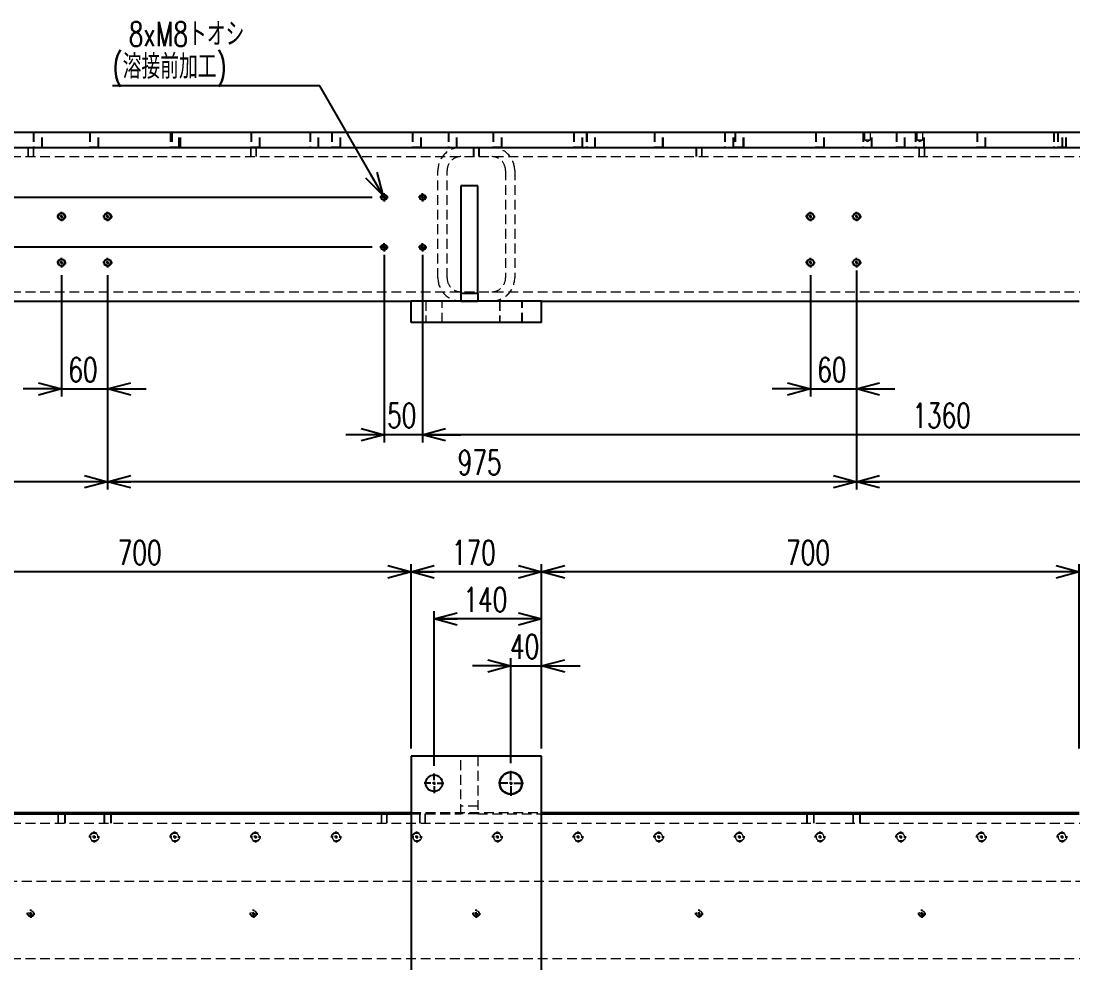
# Model space of a CAD drawing. Header units: millimetres. Extents: x 30 to 8380, y 30 to 5898.
# Drawn here: x 4166 to 5535, y 1887 to 3113 of the extents above; entities that cross this region are included whole.
import ezdxf

# ---------------------------------------------------------------- set-up
doc = ezdxf.new("R2010")
doc.units = ezdxf.units.MM
doc.header["$LTSCALE"] = 10
doc.linetypes.add('HIDDEN', pattern=[1.905, 1.27, -0.635])
doc.layers.add('FORMAT', color=7, linetype='Continuous')
doc.styles.add('SLDTEXTSTYLE0', font='TXT', dxfattribs={"width": 0.7, "bigfont": 'bigfont'})
doc.dimstyles.new('SLDDIMSTYLE0', dxfattribs={"dimtxt": 36.380208, "dimasz": 30, "dimexe": 0, "dimexo": 0.0625, "dimgap": 9.095052, "dimtad": 0, "dimtih": 1, "dimtoh": 1, "dimdec": 6, "dimrnd": 1e-09, "dimzin": 12, "dimdsep": 46, "dimtxsty": 'SLDTEXTSTYLE0', "dimblk1": 'OPEN30', "dimblk2": 'OPEN30', "dimsah": 1, "dimcen": 0, "dimadec": 0, "dimazin": 3, "dimtfac": 1, "dimtdec": 3, "dimtofl": 0, "dimtmove": 0, "dimatfit": 3, "dimldrblk": 'OPEN30', "dimfxl": 1, "dimfrac": 2, "dimtolj": 1, "dimtzin": 12, "dimarcsym": 0})
doc.dimstyles.new('SLDDIMSTYLE1', dxfattribs={"dimtxt": 36.380208, "dimasz": 30, "dimexe": 0, "dimexo": 0.0625, "dimgap": 9.095052, "dimtad": 3, "dimrnd": 1e-09, "dimzin": 12, "dimdsep": 46, "dimtxsty": 'SLDTEXTSTYLE0', "dimblk1": 'OPEN30', "dimblk2": 'OPEN30', "dimsah": 1, "dimcen": 0.09, "dimadec": 0, "dimazin": 3, "dimtfac": 1, "dimtdec": 3, "dimtofl": 0, "dimtmove": 0, "dimatfit": 3, "dimldrblk": 'OPEN30', "dimfxl": 1, "dimfrac": 2, "dimtolj": 1, "dimtzin": 12, "dimarcsym": 0})
doc.dimstyles.new('SLDDIMSTYLE2', dxfattribs={"dimtxt": 36.380208, "dimasz": 30, "dimexe": 0, "dimexo": 0.0625, "dimgap": 9.095052, "dimtad": 3, "dimrnd": 1e-09, "dimzin": 12, "dimdsep": 46, "dimtxsty": 'SLDTEXTSTYLE0', "dimblk1": 'OPEN30', "dimblk2": 'OPEN30', "dimsah": 1, "dimcen": 0.09, "dimadec": 0, "dimazin": 3, "dimtfac": 1, "dimtdec": 3, "dimtmove": 0, "dimatfit": 0, "dimldrblk": 'OPEN30', "dimfxl": 1, "dimfrac": 2, "dimtolj": 1, "dimtzin": 12, "dimarcsym": 0})

# ---------------------------------------------------------------- blocks, each defined once
blk = doc.blocks.new('_Open30')
at = {"color": 0, "linetype": 'ByBlock', "lineweight": -2}
for p, q in [((-1, 0.267949), (0, 0)), ((0, 0), (-1, -0.267949)), ((0, 0), (-1, 0))]:
    blk.add_line(p, q, dxfattribs=at)
blk = doc.blocks.new('_D_3')
at = {"layer": 'FORMAT', "transparency": 16777216}
for p, q in [((5253.6, 2782.2), (5253.6, 2503.2)), ((6228.6, 2788.4), (6228.6, 2503.2)), ((6228.6, 2513.2), (5253.6, 2513.2))]:
    blk.add_line(p, q, dxfattribs=at)
at = {"layer": 'FORMAT', "transparency": 16777216, "xscale": 30, "yscale": 30, "rotation": 180}
blk.add_blockref('_Open30', (5253.6, 2513.2, -530), dxfattribs=at)
at = {"layer": 'FORMAT', "transparency": 16777216, "xscale": 30, "yscale": 30}
blk.add_blockref('_Open30', (6228.6, 2513.2, -530), dxfattribs=at)
at = {"layer": 'FORMAT', "transparency": 16777216, "insert": (5709.3, 2554.1), "char_height": 31.75, "attachment_point": 1, "style": 'SLDTEXTSTYLE0'}
blk.add_mtext('975', dxfattribs=at)
blk = doc.blocks.new('_D_4')
at = {"layer": 'FORMAT', "transparency": 16777216}
for p, q in [((4278.6, 2782.2), (4278.6, 2503.2)), ((5253.6, 2788.4), (5253.6, 2503.2)), ((5253.6, 2513.2), (4278.6, 2513.2))]:
    blk.add_line(p, q, dxfattribs=at)
at = {"layer": 'FORMAT', "transparency": 16777216, "xscale": 30, "yscale": 30, "rotation": 180}
blk.add_blockref('_Open30', (4278.6, 2513.2, -530), dxfattribs=at)
at = {"layer": 'FORMAT', "transparency": 16777216, "xscale": 30, "yscale": 30}
blk.add_blockref('_Open30', (5253.6, 2513.2, -530), dxfattribs=at)
at = {"layer": 'FORMAT', "transparency": 16777216, "insert": (4734.3, 2554.1), "char_height": 31.75, "attachment_point": 1, "style": 'SLDTEXTSTYLE0'}
blk.add_mtext('975', dxfattribs=at)
blk = doc.blocks.new('_D_5')
at = {"layer": 'FORMAT', "transparency": 16777216}
for p, q in [((3303.6, 2782.2), (3303.6, 2503.2)), ((4278.6, 2782.2), (4278.6, 2503.2)), ((4278.6, 2513.2), (3303.6, 2513.2))]:
    blk.add_line(p, q, dxfattribs=at)
at = {"layer": 'FORMAT', "transparency": 16777216, "xscale": 30, "yscale": 30, "rotation": 180}
blk.add_blockref('_Open30', (3303.6, 2513.2, -530), dxfattribs=at)
at = {"layer": 'FORMAT', "transparency": 16777216, "xscale": 30, "yscale": 30}
blk.add_blockref('_Open30', (4278.6, 2513.2, -530), dxfattribs=at)
at = {"layer": 'FORMAT', "transparency": 16777216, "insert": (3759.3, 2554.1), "char_height": 31.75, "attachment_point": 1, "style": 'SLDTEXTSTYLE0'}
blk.add_mtext('975', dxfattribs=at)
blk = doc.blocks.new('_D_8')
at = {"layer": 'FORMAT', "transparency": 16777216}
for p, q in [((4688.6, 2808.4), (4688.6, 2564.4)), ((6048.6, 2803), (6048.6, 2564.4)), ((6048.6, 2574.4), (4688.6, 2574.4))]:
    blk.add_line(p, q, dxfattribs=at)
at = {"layer": 'FORMAT', "transparency": 16777216, "xscale": 30, "yscale": 30, "rotation": 180}
blk.add_blockref('_Open30', (4688.6, 2574.4, -530), dxfattribs=at)
at = {"layer": 'FORMAT', "transparency": 16777216, "xscale": 30, "yscale": 30}
blk.add_blockref('_Open30', (6048.6, 2574.4, -530), dxfattribs=at)
at = {"layer": 'FORMAT', "transparency": 16777216, "insert": (5326.2, 2615.3), "char_height": 31.75, "attachment_point": 1, "style": 'SLDTEXTSTYLE0'}
blk.add_mtext('1360', dxfattribs=at)
blk = doc.blocks.new('_D_9')
at = {"layer": 'FORMAT', "transparency": 16777216}
for p, q in [((4638.6, 2808.4), (4638.6, 2564.4)), ((4688.6, 2808.4), (4688.6, 2564.4)), ((4638.6, 2574.4), (4588.6, 2574.4)), ((4688.6, 2574.4), (4638.6, 2574.4)), ((4688.6, 2574.4), (4738.6, 2574.4))]:
    blk.add_line(p, q, dxfattribs=at)
at = {"layer": 'FORMAT', "transparency": 16777216, "xscale": 30, "yscale": 30}
blk.add_blockref('_Open30', (4638.6, 2574.4, -530), dxfattribs=at)
at = {"layer": 'FORMAT', "transparency": 16777216, "xscale": 30, "yscale": 30, "rotation": 180}
blk.add_blockref('_Open30', (4688.6, 2574.4, -530), dxfattribs=at)
at = {"layer": 'FORMAT', "transparency": 16777216, "insert": (4642.4, 2615.3), "char_height": 31.75, "attachment_point": 1, "style": 'SLDTEXTSTYLE0'}
blk.add_mtext('50', dxfattribs=at)
blk = doc.blocks.new('_D_10')
at = {"layer": 'FORMAT', "transparency": 16777216}
for p, q in [((4623.2, 2818.4), (2663.4, 2818.4)), ((2673.4, 2748.4), (2673.4, 2818.4)), ((2923.6, 2748.4), (2663.4, 2748.4))]:
    blk.add_line(p, q, dxfattribs=at)
at = {"layer": 'FORMAT', "transparency": 16777216, "xscale": 30, "yscale": 30}
for p, rotation in [((2673.4, 2818.4, -530), 90), ((2673.4, 2748.4, -530), 270)]:
    blk.add_blockref('_Open30', p, dxfattribs=dict(at, rotation=rotation))
at = {"layer": 'FORMAT', "transparency": 16777216, "insert": (2632.5, 2747), "char_height": 31.75, "attachment_point": 1, "rotation": 90, "style": 'SLDTEXTSTYLE0'}
blk.add_mtext('70', dxfattribs=at)
blk = doc.blocks.new('_D_11')
at = {"layer": 'FORMAT', "transparency": 16777216}
for p, q in [((2673.4, 2883.4), (2673.4, 2942.1)), ((4623.2, 2883.4), (2663.4, 2883.4)), ((2673.4, 2818.4), (2673.4, 2883.4)), ((4623.2, 2818.4), (2663.4, 2818.4))]:
    blk.add_line(p, q, dxfattribs=at)
at = {"layer": 'FORMAT', "transparency": 16777216, "xscale": 30, "yscale": 30}
for p, rotation in [((2673.4, 2883.4, -530), 90), ((2673.4, 2818.4, -530), 270)]:
    blk.add_blockref('_Open30', p, dxfattribs=dict(at, rotation=rotation))
at = {"layer": 'FORMAT', "transparency": 16777216, "insert": (2632.5, 2899.7), "char_height": 31.75, "attachment_point": 1, "rotation": 90, "style": 'SLDTEXTSTYLE0'}
blk.add_mtext('65', dxfattribs=at)
blk = doc.blocks.new('_D_12')
at = {"layer": 'FORMAT', "transparency": 16777216}
for p, q in [((4554.8, 3028.6), (4284.9, 3028.6)), ((4636.9, 2886.4), (4554.8, 3028.6))]:
    blk.add_line(p, q, dxfattribs=at)
at = {"layer": 'FORMAT', "transparency": 16777216, "xscale": 30, "yscale": 30, "rotation": 300}
blk.add_blockref('_Open30', (4636.9, 2886.4, -530), dxfattribs=at)
at = {"layer": 'FORMAT', "transparency": 16777216, "char_height": 31.75, "attachment_point": 1, "style": 'SLDTEXTSTYLE0'}
for s, insert in [('8xM8トオシ', (4306.1, 3111.8)), ('(溶接前加工)', (4284.9, 3069.5))]:
    blk.add_mtext(s, dxfattribs=dict(at, insert=insert))
blk = doc.blocks.new('_D_19')
at = {"layer": 'FORMAT', "transparency": 16777216}
for p, q in [((5193.6, 2782.2), (5193.6, 2624)), ((5253.6, 2782.2), (5253.6, 2624)), ((5193.6, 2634), (5143.6, 2634)), ((5193.6, 2634), (5253.6, 2634)), ((5253.6, 2634), (5303.6, 2634))]:
    blk.add_line(p, q, dxfattribs=at)
at = {"layer": 'FORMAT', "transparency": 16777216, "xscale": 30, "yscale": 30}
blk.add_blockref('_Open30', (5193.6, 2634, -530), dxfattribs=at)
at = {"layer": 'FORMAT', "transparency": 16777216, "xscale": 30, "yscale": 30, "rotation": 180}
blk.add_blockref('_Open30', (5253.6, 2634, -530), dxfattribs=at)
at = {"layer": 'FORMAT', "transparency": 16777216, "insert": (5202.4, 2674.9), "char_height": 31.75, "attachment_point": 1, "style": 'SLDTEXTSTYLE0'}
blk.add_mtext('60', dxfattribs=at)
blk = doc.blocks.new('_D_20')
at = {"layer": 'FORMAT', "transparency": 16777216}
for p, q in [((4218.6, 2782.2), (4218.6, 2624)), ((4278.6, 2782.2), (4278.6, 2624)), ((4218.6, 2634), (4168.6, 2634)), ((4218.6, 2634), (4278.6, 2634)), ((4278.6, 2634), (4328.6, 2634))]:
    blk.add_line(p, q, dxfattribs=at)
at = {"layer": 'FORMAT', "transparency": 16777216, "xscale": 30, "yscale": 30}
blk.add_blockref('_Open30', (4218.6, 2634, -530), dxfattribs=at)
at = {"layer": 'FORMAT', "transparency": 16777216, "xscale": 30, "yscale": 30, "rotation": 180}
blk.add_blockref('_Open30', (4278.6, 2634, -530), dxfattribs=at)
at = {"layer": 'FORMAT', "transparency": 16777216, "insert": (4227.4, 2674.9), "char_height": 31.75, "attachment_point": 1, "style": 'SLDTEXTSTYLE0'}
blk.add_mtext('60', dxfattribs=at)
blk = doc.blocks.new('SW_CENTERMARKSYMBOL_0')
at = {"layer": 'FORMAT', "color": 0}
for p, q in [((-2929, 0), (-2931.25, 0)), ((-2925, 0), (-2927, 0)), ((-2925, 4), (-2925, 6.25)), ((-2925, 0), (-2925, 2)), ((-2925, 0), (-2925, -2)), ((-2925, 0), (-2923, 0)), ((-2921, 0), (-2918.75, 0)), ((-1954, 0), (-1956.25, 0)), ((-1950, 0), (-1952, 0)), ((-1950, 4), (-1950, 6.25)), ((-1950, 0), (-1950, 2)), ((-1950, 0), (-1950, -2)), ((-1950, 0), (-1948, 0)), ((-1946, 0), (-1943.75, 0)), ((-2925, -4), (-2925, -6.25)), ((-1950, -4), (-1950, -6.25)), ((-2925, -56), (-2925, -53.75)), ((-1950, -56), (-1950, -53.75)), ((-2929, -60), (-2931.25, -60)), ((-2925, -60), (-2927, -60)), ((-2925, -60), (-2925, -58)), ((-2925, -60), (-2925, -62)), ((-2925, -60), (-2923, -60)), ((-2925, -64), (-2925, -66.25)), ((-2921, -60), (-2918.75, -60)), ((-1954, -60), (-1956.25, -60)), ((-1950, -60), (-1952, -60)), ((-1950, -60), (-1950, -58)), ((-1950, -60), (-1950, -62)), ((-1950, -60), (-1948, -60)), ((-1950, -64), (-1950, -66.25)), ((-1946, -60), (-1943.75, -60))]:
    blk.add_line(p, q, dxfattribs=at)
blk = doc.blocks.new('SW_CENTERMARKSYMBOL_1')
at = {"layer": 'FORMAT', "color": 0}
for p, q in [((-4, 0), (-5.4, 0)), ((0, 0), (-2, 0)), ((0, 4), (0, 5.4)), ((0, 0), (0, 2)), ((0, 0), (0, -2)), ((0, 0), (2, 0)), ((4, 0), (5.4, 0)), ((0, -4), (0, -5.4))]:
    blk.add_line(p, q, dxfattribs=at)
blk = doc.blocks.new('SW_CENTERMARKSYMBOL_2')
at = {"layer": 'FORMAT', "color": 0}
for p, q in [((-4, 0), (-5.4, 0)), ((0, 0), (-2, 0)), ((0, 4), (0, 5.4)), ((0, 0), (0, 2)), ((0, 0), (0, -2)), ((0, 0), (2, 0)), ((4, 0), (5.4, 0)), ((0, -4), (0, -5.4))]:
    blk.add_line(p, q, dxfattribs=at)
blk = doc.blocks.new('SW_CENTERMARKSYMBOL_3')
at = {"layer": 'FORMAT', "color": 0}
for p, q in [((-4, 0), (-5.4, 0)), ((0, 0), (-2, 0)), ((0, 4), (0, 5.4)), ((0, 0), (0, 2)), ((0, 0), (0, -2)), ((0, 0), (2, 0)), ((4, 0), (5.4, 0)), ((0, -4), (0, -5.4))]:
    blk.add_line(p, q, dxfattribs=at)
blk = doc.blocks.new('SW_CENTERMARKSYMBOL_4')
at = {"layer": 'FORMAT', "color": 0}
for p, q in [((-4, 0), (-5.4, 0)), ((0, 0), (-2, 0)), ((0, 4), (0, 5.4)), ((0, 0), (0, 2)), ((0, 0), (0, -2)), ((0, 0), (2, 0)), ((4, 0), (5.4, 0)), ((0, -4), (0, -5.4))]:
    blk.add_line(p, q, dxfattribs=at)
blk = doc.blocks.new('SW_CENTERMARKSYMBOL_9')
at = {"layer": 'FORMAT', "color": 0}
for p, q in [((-2929, 0), (-2931.25, 0)), ((-2925, 0), (-2927, 0)), ((-2925, 4), (-2925, 6.25)), ((-2925, 0), (-2925, 2)), ((-2925, 0), (-2925, -2)), ((-2925, 0), (-2923, 0)), ((-2921, 0), (-2918.75, 0)), ((-1954, 0), (-1956.25, 0)), ((-1950, 0), (-1952, 0)), ((-1950, 4), (-1950, 6.25)), ((-1950, 0), (-1950, 2)), ((-1950, 0), (-1950, -2)), ((-1950, 0), (-1948, 0)), ((-1946, 0), (-1943.75, 0)), ((-2925, -4), (-2925, -6.25)), ((-1950, -4), (-1950, -6.25)), ((-2925, -56), (-2925, -53.75)), ((-1950, -56), (-1950, -53.75)), ((-2929, -60), (-2931.25, -60)), ((-2925, -60), (-2927, -60)), ((-2925, -60), (-2925, -58)), ((-2925, -60), (-2925, -62)), ((-2925, -60), (-2923, -60)), ((-2925, -64), (-2925, -66.25)), ((-2921, -60), (-2918.75, -60)), ((-1954, -60), (-1956.25, -60)), ((-1950, -60), (-1952, -60)), ((-1950, -60), (-1950, -58)), ((-1950, -60), (-1950, -62)), ((-1950, -60), (-1948, -60)), ((-1950, -64), (-1950, -66.25)), ((-1946, -60), (-1943.75, -60))]:
    blk.add_line(p, q, dxfattribs=at)
blk = doc.blocks.new('SW_CENTERMARKSYMBOL_14')
at = {"layer": 'FORMAT', "color": 0}
for p, q in [((-4, 0), (-6.25, 0)), ((0, 0), (-2, 0)), ((0, 4), (0, 6.25)), ((0, 0), (0, 2)), ((0, 0), (0, -2)), ((0, 0), (2, 0)), ((4, 0), (6.25, 0)), ((0, -4), (0, -6.25))]:
    blk.add_line(p, q, dxfattribs=at)
blk = doc.blocks.new('SW_CENTERMARKSYMBOL_15')
at = {"layer": 'FORMAT', "color": 0}
for p, q in [((-4, 0), (-6.25, 0)), ((0, 0), (-2, 0)), ((0, 4), (0, 6.25)), ((0, 0), (0, 2)), ((0, 0), (0, -2)), ((0, 0), (2, 0)), ((4, 0), (6.25, 0)), ((0, -4), (0, -6.25))]:
    blk.add_line(p, q, dxfattribs=at)
blk = doc.blocks.new('SW_CENTERMARKSYMBOL_16')
at = {"layer": 'FORMAT', "color": 0}
for p, q in [((-4, 0), (-6.25, 0)), ((0, 0), (-2, 0)), ((0, 4), (0, 6.25)), ((0, 0), (0, 2)), ((0, 0), (0, -2)), ((0, 0), (2, 0)), ((4, 0), (6.25, 0)), ((0, -4), (0, -6.25))]:
    blk.add_line(p, q, dxfattribs=at)
blk = doc.blocks.new('SW_CENTERMARKSYMBOL_17')
at = {"layer": 'FORMAT', "color": 0}
for p, q in [((-4, 0), (-6.25, 0)), ((0, 0), (-2, 0)), ((0, 4), (0, 6.25)), ((0, 0), (0, 2)), ((0, 0), (0, -2)), ((0, 0), (2, 0)), ((4, 0), (6.25, 0)), ((0, -4), (0, -6.25))]:
    blk.add_line(p, q, dxfattribs=at)
blk = doc.blocks.new('_D_84')
at = {"layer": 'FORMAT', "transparency": 16777216}
for p, q in [((4803.6, 2273.4), (4753.6, 2273.4)), ((4803.6, 2147), (4803.6, 2283.4)), ((4803.6, 2273.4), (4843.6, 2273.4)), ((4843.6, 2165.7), (4843.6, 2283.4)), ((4843.6, 2273.4), (4893.6, 2273.4))]:
    blk.add_line(p, q, dxfattribs=at)
at = {"layer": 'FORMAT', "transparency": 16777216, "xscale": 30, "yscale": 30}
blk.add_blockref('_Open30', (4803.6, 2273.4, -104), dxfattribs=at)
at = {"layer": 'FORMAT', "transparency": 16777216, "xscale": 30, "yscale": 30, "rotation": 180}
blk.add_blockref('_Open30', (4843.6, 2273.4, -104), dxfattribs=at)
at = {"layer": 'FORMAT', "transparency": 16777216, "insert": (4802.4, 2314.4), "char_height": 31.75, "attachment_point": 1, "style": 'SLDTEXTSTYLE0'}
blk.add_mtext('40', dxfattribs=at)
blk = doc.blocks.new('_D_94')
at = {"layer": 'FORMAT', "transparency": 16777216}
for p, q in [((4843.6, 2165.7), (4843.6, 2405.9)), ((5543.6, 2165.7), (5543.6, 2405.9)), ((5543.6, 2395.9), (4843.6, 2395.9))]:
    blk.add_line(p, q, dxfattribs=at)
at = {"layer": 'FORMAT', "transparency": 16777216, "xscale": 30, "yscale": 30, "rotation": 180}
blk.add_blockref('_Open30', (4843.6, 2395.9, -104), dxfattribs=at)
at = {"layer": 'FORMAT', "transparency": 16777216, "xscale": 30, "yscale": 30}
blk.add_blockref('_Open30', (5543.6, 2395.9, -104), dxfattribs=at)
at = {"layer": 'FORMAT', "transparency": 16777216, "insert": (5161.8, 2436.8), "char_height": 31.75, "attachment_point": 1, "style": 'SLDTEXTSTYLE0'}
blk.add_mtext('700', dxfattribs=at)
blk = doc.blocks.new('_D_95')
at = {"layer": 'FORMAT', "transparency": 16777216}
for p, q in [((4673.6, 2165.7), (4673.6, 2405.9)), ((4843.6, 2165.7), (4843.6, 2405.9)), ((4843.6, 2395.9), (4673.6, 2395.9))]:
    blk.add_line(p, q, dxfattribs=at)
at = {"layer": 'FORMAT', "transparency": 16777216, "xscale": 30, "yscale": 30, "rotation": 180}
blk.add_blockref('_Open30', (4673.6, 2395.9, -104), dxfattribs=at)
at = {"layer": 'FORMAT', "transparency": 16777216, "xscale": 30, "yscale": 30}
blk.add_blockref('_Open30', (4843.6, 2395.9, -104), dxfattribs=at)
at = {"layer": 'FORMAT', "transparency": 16777216, "insert": (4726.8, 2436.8), "char_height": 31.75, "attachment_point": 1, "style": 'SLDTEXTSTYLE0'}
blk.add_mtext('170', dxfattribs=at)
blk = doc.blocks.new('_D_96')
at = {"layer": 'FORMAT', "transparency": 16777216}
for p, q in [((3973.6, 2165.7), (3973.6, 2405.9)), ((4673.6, 2165.7), (4673.6, 2405.9)), ((4673.6, 2395.9), (3973.6, 2395.9))]:
    blk.add_line(p, q, dxfattribs=at)
at = {"layer": 'FORMAT', "transparency": 16777216, "xscale": 30, "yscale": 30, "rotation": 180}
blk.add_blockref('_Open30', (3973.6, 2395.9, -104), dxfattribs=at)
at = {"layer": 'FORMAT', "transparency": 16777216, "xscale": 30, "yscale": 30}
blk.add_blockref('_Open30', (4673.6, 2395.9, -104), dxfattribs=at)
at = {"layer": 'FORMAT', "transparency": 16777216, "insert": (4291.8, 2436.8), "char_height": 31.75, "attachment_point": 1, "style": 'SLDTEXTSTYLE0'}
blk.add_mtext('700', dxfattribs=at)
blk = doc.blocks.new('_D_108')
at = {"layer": 'FORMAT', "transparency": 16777216}
for p, q in [((4703.6, 2143.5), (4703.6, 2344.6)), ((4843.6, 2165.7), (4843.6, 2344.6)), ((4843.6, 2334.6), (4703.6, 2334.6))]:
    blk.add_line(p, q, dxfattribs=at)
at = {"layer": 'FORMAT', "transparency": 16777216, "xscale": 30, "yscale": 30, "rotation": 180}
blk.add_blockref('_Open30', (4703.6, 2334.6, -104), dxfattribs=at)
at = {"layer": 'FORMAT', "transparency": 16777216, "xscale": 30, "yscale": 30}
blk.add_blockref('_Open30', (4843.6, 2334.6, -104), dxfattribs=at)
at = {"layer": 'FORMAT', "transparency": 16777216, "insert": (4741.8, 2375.6), "char_height": 31.75, "attachment_point": 1, "style": 'SLDTEXTSTYLE0'}
blk.add_mtext('140', dxfattribs=at)
blk = doc.blocks.new('SW_CENTERMARKSYMBOL_47')
at = {"layer": 'FORMAT', "color": 0}
for p, q in [((1256, 0), (1252.9, 0)), ((1260, 0), (1258, 0)), ((1260, 4), (1260, 7.1)), ((1260, 0), (1260, 2)), ((1260, 0), (1260, -2)), ((1260, 0), (1262, 0)), ((1264, 0), (1267.1, 0)), ((1361, 0), (1357.9, 0)), ((1365, 0), (1363, 0)), ((1365, 4), (1365, 7.1)), ((1365, 0), (1365, 2)), ((1365, 0), (1365, -2)), ((1365, 0), (1367, 0)), ((1369, 0), (1372.1, 0)), ((1466, 0), (1462.9, 0)), ((1470, 0), (1468, 0)), ((1470, 4), (1470, 7.1)), ((1470, 0), (1470, 2)), ((1470, 0), (1470, -2)), ((1470, 0), (1472, 0)), ((1474, 0), (1477.1, 0)), ((1571, 0), (1567.9, 0)), ((1575, 0), (1573, 0)), ((1575, 4), (1575, 7.1)), ((1575, 0), (1575, 2)), ((1575, 0), (1575, -2)), ((1575, 0), (1577, 0)), ((1579, 0), (1582.1, 0)), ((1676, 0), (1672.9, 0)), ((1680, 0), (1678, 0)), ((1680, 4), (1680, 7.1)), ((1680, 0), (1680, 2)), ((1680, 0), (1680, -2)), ((1680, 0), (1682, 0)), ((1684, 0), (1687.1, 0)), ((1781, 0), (1777.9, 0)), ((1785, 0), (1783, 0)), ((1785, 4), (1785, 7.1)), ((1785, 0), (1785, 2)), ((1785, 0), (1785, -2)), ((1785, 0), (1787, 0)), ((1789, 0), (1792.1, 0)), ((1886, 0), (1882.9, 0)), ((1890, 0), (1888, 0)), ((1890, 4), (1890, 7.1)), ((1890, 0), (1890, 2)), ((1890, 0), (1890, -2)), ((1890, 0), (1892, 0)), ((1894, 0), (1897.1, 0)), ((1991, 0), (1987.9, 0)), ((1995, 0), (1993, 0)), ((1995, 4), (1995, 7.1)), ((1995, 0), (1995, 2)), ((1995, 0), (1995, -2)), ((1995, 0), (1997, 0)), ((1999, 0), (2002.1, 0)), ((2096, 0), (2092.9, 0)), ((2100, 0), (2098, 0)), ((2100, 4), (2100, 7.1)), ((2100, 0), (2100, 2)), ((2100, 0), (2100, -2)), ((2100, 0), (2102, 0)), ((2104, 0), (2107.1, 0)), ((2201, 0), (2197.9, 0)), ((2205, 0), (2203, 0)), ((2205, 4), (2205, 7.1)), ((2205, 0), (2205, 2)), ((2205, 0), (2205, -2)), ((2205, 0), (2207, 0)), ((2209, 0), (2212.1, 0)), ((2306, 0), (2302.9, 0)), ((2310, 0), (2308, 0)), ((2310, 4), (2310, 7.1)), ((2310, 0), (2310, 2)), ((2310, 0), (2310, -2)), ((2310, 0), (2312, 0)), ((2314, 0), (2317.1, 0)), ((2411, 0), (2407.9, 0)), ((2415, 0), (2413, 0)), ((2415, 4), (2415, 7.1)), ((2415, 0), (2415, 2)), ((2415, 0), (2415, -2)), ((2415, 0), (2417, 0)), ((2419, 0), (2422.1, 0)), ((2516, 0), (2512.9, 0)), ((2520, 0), (2518, 0)), ((2520, 4), (2520, 7.1)), ((2520, 0), (2520, 2)), ((2520, 0), (2520, -2)), ((2520, 0), (2522, 0)), ((2524, 0), (2527.1, 0)), ((1260, -4), (1260, -7.1)), ((1365, -4), (1365, -7.1)), ((1470, -4), (1470, -7.1)), ((1575, -4), (1575, -7.1)), ((1680, -4), (1680, -7.1)), ((1785, -4), (1785, -7.1)), ((1890, -4), (1890, -7.1)), ((1995, -4), (1995, -7.1)), ((2100, -4), (2100, -7.1)), ((2205, -4), (2205, -7.1)), ((2310, -4), (2310, -7.1)), ((2415, -4), (2415, -7.1)), ((2520, -4), (2520, -7.1))]:
    blk.add_line(p, q, dxfattribs=at)
blk = doc.blocks.new('SW_CENTERMARKSYMBOL_48')
at = {"layer": 'FORMAT', "color": 0}
for p, q in [((-3194, 715), (-3195.4, 715)), ((-3190, 715), (-3192, 715)), ((-3190, 719), (-3190, 720.4)), ((-3190, 715), (-3190, 717)), ((-3190, 715), (-3190, 713)), ((-3190, 715), (-3188, 715)), ((-3186, 715), (-3184.6, 715)), ((-2904, 715), (-2905.4, 715)), ((-2900, 715), (-2902, 715)), ((-2900, 719), (-2900, 720.4)), ((-2900, 715), (-2900, 717)), ((-2900, 715), (-2900, 713)), ((-2900, 715), (-2898, 715)), ((-2896, 715), (-2894.6, 715)), ((-2614, 715), (-2615.4, 715)), ((-2610, 715), (-2612, 715)), ((-2610, 719), (-2610, 720.4)), ((-2610, 715), (-2610, 717)), ((-2610, 715), (-2610, 713)), ((-2610, 715), (-2608, 715)), ((-2606, 715), (-2604.6, 715)), ((-2324, 715), (-2325.4, 715)), ((-2320, 715), (-2322, 715)), ((-2320, 719), (-2320, 720.4)), ((-2320, 715), (-2320, 717)), ((-2320, 715), (-2320, 713)), ((-2320, 715), (-2318, 715)), ((-2316, 715), (-2314.6, 715)), ((-2034, 715), (-2035.4, 715)), ((-2030, 715), (-2032, 715)), ((-2030, 719), (-2030, 720.4)), ((-2030, 715), (-2030, 717)), ((-2030, 715), (-2030, 713)), ((-2030, 715), (-2028, 715)), ((-2026, 715), (-2024.6, 715)), ((-3190, 711), (-3190, 709.6)), ((-2900, 711), (-2900, 709.6)), ((-2610, 711), (-2610, 709.6)), ((-2320, 711), (-2320, 709.6)), ((-2030, 711), (-2030, 709.6))]:
    blk.add_line(p, q, dxfattribs=at)
blk = doc.blocks.new('SW_CENTERMARKSYMBOL_78')
at = {"layer": 'FORMAT', "color": 0}
for p, q in [((0, 4), (0, 16.25)), ((-4, 0), (-16.25, 0)), ((0, 0), (-2, 0)), ((0, 0), (0, 2)), ((0, 0), (0, -2)), ((0, 0), (2, 0)), ((4, 0), (16.25, 0)), ((0, -4), (0, -16.25))]:
    blk.add_line(p, q, dxfattribs=at)
blk = doc.blocks.new('SW_CENTERMARKSYMBOL_79')
at = {"layer": 'FORMAT', "color": 0}
for p, q in [((-4, 0), (-12.75, 0)), ((0, 0), (-2, 0)), ((0, 4), (0, 12.75)), ((0, 0), (0, 2)), ((0, 0), (0, -2)), ((0, 0), (2, 0)), ((4, 0), (12.75, 0)), ((0, -4), (0, -12.75))]:
    blk.add_line(p, q, dxfattribs=at)

msp = doc.modelspace()

# ---------------------------------------------------------------- linework, layer by layer
at = {"color": 7, "linetype": 'Continuous', "lineweight": 25}
for p, q in [((2953.5727932, 2968.4458742), (7513.5727932, 2968.4458742)), ((2953.5727932, 2948.4458742), (7513.5727932, 2948.4458742)), ((4266.1669075, 2948.4448742), (4255.9786788, 2948.4448742)), ((4371.1669075, 2948.4448742), (4360.9786788, 2948.4448742)), ((4476.1669075, 2948.4448742), (4465.9786788, 2948.4448742)), ((4581.1669075, 2948.4448742), (4570.9786788, 2948.4448742)), ((4686.1669075, 2948.4448742), (4675.9786788, 2948.4448742)), ((4791.1669075, 2948.4448742), (4780.9786788, 2948.4448742)), ((4896.1669075, 2948.4448742), (4885.9786788, 2948.4448742)), ((5001.1669075, 2948.4448742), (4990.9786788, 2948.4448742)), ((5106.1669075, 2948.4448742), (5095.9786788, 2948.4448742)), ((5211.1669075, 2948.4448742), (5200.9786788, 2948.4448742)), ((5316.1669075, 2948.4448742), (5305.9786788, 2948.4448742)), ((5421.1669075, 2948.4448742), (5410.9786788, 2948.4448742)), ((5526.1669075, 2948.4448742), (5515.9786788, 2948.4448742)), ((4738.5727932, 2898.4458742), (4738.5727932, 2758.4458742)), ((4760.5727932, 2898.4458742), (4738.5727932, 2898.4458742)), ((4760.5727932, 2758.4458742), (4760.5727932, 2898.4458742)), ((4760.5727932, 2758.4458742), (4738.5727932, 2758.4458742)), ((4738.5727932, 2758.4458742), (4738.5727932, 2748.4458742)), ((4760.5727932, 2758.4458742), (4760.5727932, 2748.4458742)), ((3973.5727932, 2748.4458742), (4673.5727932, 2748.4458742)), ((4673.5727932, 2720.4458742), (4673.5727932, 2748.4458742)), ((4843.5727932, 2748.4458742), (4673.5727932, 2748.4458742)), ((4738.5727932, 2748.4458742), (4760.5727932, 2748.4458742)), ((4843.5727932, 2748.4458742), (5543.5727932, 2748.4458742)), ((4843.5727932, 2720.4458742), (4843.5727932, 2748.4458742)), ((4843.5727932, 2720.4458742), (4673.5727932, 2720.4458742)), ((4843.5727932, 2155.7070857), (4673.5727932, 2155.7070857)), ((4673.5727932, 2155.7070857), (4673.5727932, 945.7070857)), ((4843.5727932, 945.7070857), (4843.5727932, 2155.7070857)), ((3973.5727932, 2082.7070857), (4673.5727932, 2082.7070857)), ((4843.5727932, 2082.7070857), (5543.5727932, 2082.7070857)), ((3973.5727932, 2080.7070857), (4673.5727932, 2080.7070857)), ((4843.5727932, 2080.7070857), (5543.5727932, 2080.7070857))]:
    msp.add_line(p, q, dxfattribs=at)
at = {"color": 7, "linetype": 'HIDDEN', "lineweight": 18}
for p, q in [((4181.7727932, 2968.4458742), (4181.7727932, 2948.4458742)), ((4182.6727932, 2968.4458742), (4182.6727932, 2948.4458742)), ((4192.8727932, 2948.4458742), (4192.8727932, 2968.4458742)), ((4193.7727932, 2948.4458742), (4193.7727932, 2968.4458742)), ((4255.0727932, 2968.4458742), (4255.0727932, 2948.4458742)), ((4255.9727932, 2968.4458742), (4255.9727932, 2948.4458742)), ((4266.1727932, 2948.4458742), (4266.1727932, 2968.4458742)), ((4267.0727932, 2948.4458742), (4267.0727932, 2968.4458742)), ((4360.0727932, 2968.4458742), (4360.0727932, 2948.4458742)), ((4360.9727932, 2968.4458742), (4360.9727932, 2948.4458742)), ((4361.7727932, 2968.4458742), (4361.7727932, 2948.4458742)), ((4362.6727932, 2968.4458742), (4362.6727932, 2948.4458742)), ((4371.1727932, 2948.4458742), (4371.1727932, 2968.4458742)), ((4372.0727932, 2948.4458742), (4372.0727932, 2968.4458742)), ((4372.8727932, 2948.4458742), (4372.8727932, 2968.4458742)), ((4373.7727932, 2948.4458742), (4373.7727932, 2968.4458742)), ((4465.0727932, 2968.4458742), (4465.0727932, 2948.4458742)), ((4465.9727932, 2968.4458742), (4465.9727932, 2948.4458742)), ((4476.1727932, 2948.4458742), (4476.1727932, 2968.4458742)), ((4477.0727932, 2948.4458742), (4477.0727932, 2968.4458742)), ((4541.7727932, 2968.4458742), (4541.7727932, 2948.4458742)), ((4542.6727932, 2968.4458742), (4542.6727932, 2948.4458742)), ((4552.8727932, 2948.4458742), (4552.8727932, 2968.4458742)), ((4553.7727932, 2948.4458742), (4553.7727932, 2968.4458742)), ((4570.0727932, 2968.4458742), (4570.0727932, 2948.4458742)), ((4570.9727932, 2968.4458742), (4570.9727932, 2948.4458742)), ((4581.1727932, 2948.4458742), (4581.1727932, 2968.4458742)), ((4582.0727932, 2948.4458742), (4582.0727932, 2968.4458742)), ((4675.0727932, 2968.4458742), (4675.0727932, 2948.4458742)), ((4675.9727932, 2968.4458742), (4675.9727932, 2948.4458742)), ((4686.1727932, 2948.4458742), (4686.1727932, 2968.4458742)), ((4687.0727932, 2948.4458742), (4687.0727932, 2968.4458742)), ((4721.7727932, 2968.4458742), (4721.7727932, 2948.4458742)), ((4722.6727932, 2968.4458742), (4722.6727932, 2948.4458742)), ((4732.8727932, 2948.4458742), (4732.8727932, 2968.4458742)), ((4733.7727932, 2948.4458742), (4733.7727932, 2968.4458742)), ((4780.0727932, 2968.4458742), (4780.0727932, 2948.4458742)), ((4780.9727932, 2968.4458742), (4780.9727932, 2948.4458742)), ((4791.1727932, 2948.4458742), (4791.1727932, 2968.4458742)), ((4792.0727932, 2948.4458742), (4792.0727932, 2968.4458742)), ((4885.0727932, 2968.4458742), (4885.0727932, 2948.4458742)), ((4885.9727932, 2968.4458742), (4885.9727932, 2948.4458742)), ((4896.1727932, 2948.4458742), (4896.1727932, 2968.4458742)), ((4897.0727932, 2948.4458742), (4897.0727932, 2968.4458742)), ((4901.7727932, 2968.4458742), (4901.7727932, 2948.4458742)), ((4902.6727932, 2968.4458742), (4902.6727932, 2948.4458742)), ((4912.8727932, 2948.4458742), (4912.8727932, 2968.4458742)), ((4913.7727932, 2948.4458742), (4913.7727932, 2968.4458742)), ((4990.0727932, 2968.4458742), (4990.0727932, 2948.4458742)), ((4990.9727932, 2968.4458742), (4990.9727932, 2948.4458742)), ((5001.1727932, 2948.4458742), (5001.1727932, 2968.4458742)), ((5002.0727932, 2948.4458742), (5002.0727932, 2968.4458742)), ((5081.7727932, 2968.4458742), (5081.7727932, 2948.4458742)), ((5082.6727932, 2968.4458742), (5082.6727932, 2948.4458742)), ((5092.8727932, 2948.4458742), (5092.8727932, 2968.4458742)), ((5093.7727932, 2948.4458742), (5093.7727932, 2968.4458742)), ((5095.0727932, 2968.4458742), (5095.0727932, 2948.4458742)), ((5095.9727932, 2968.4458742), (5095.9727932, 2948.4458742)), ((5106.1727932, 2948.4458742), (5106.1727932, 2968.4458742)), ((5107.0727932, 2948.4458742), (5107.0727932, 2968.4458742)), ((5200.0727932, 2968.4458742), (5200.0727932, 2948.4458742)), ((5200.9727932, 2968.4458742), (5200.9727932, 2948.4458742)), ((5211.1727932, 2948.4458742), (5211.1727932, 2968.4458742)), ((5212.0727932, 2948.4458742), (5212.0727932, 2968.4458742)), ((5261.7727932, 2968.4458742), (5261.7727932, 2948.4458742)), ((5262.6727932, 2968.4458742), (5262.6727932, 2948.4458742)), ((5263.7727932, 2968.4458742), (5263.7727932, 2958.4458742)), ((5263.7727932, 2958.4458742), (5267.7727932, 2958.4458742)), ((5263.7727932, 2958.4458742), (5267.7727932, 2956.0424317)), ((5267.7727932, 2958.4458742), (5271.7727932, 2958.4458742)), ((5267.7727932, 2956.0424317), (5271.7727932, 2958.4458742)), ((5271.7727932, 2958.4458742), (5271.7727932, 2968.4458742)), ((5272.8727932, 2948.4458742), (5272.8727932, 2968.4458742)), ((5273.7727932, 2948.4458742), (5273.7727932, 2968.4458742)), ((5305.0727932, 2968.4458742), (5305.0727932, 2948.4458742)), ((5305.9727932, 2968.4458742), (5305.9727932, 2948.4458742)), ((5316.1727932, 2948.4458742), (5316.1727932, 2968.4458742)), ((5317.0727932, 2948.4458742), (5317.0727932, 2968.4458742)), ((5330.0727932, 2968.4458742), (5330.0727932, 2948.4458742)), ((5330.9727932, 2968.4458742), (5330.9727932, 2948.4458742)), ((5332.0727932, 2968.4458742), (5332.0727932, 2958.4458742)), ((5332.0727932, 2958.4458742), (5336.0727932, 2958.4458742)), ((5332.0727932, 2958.4458742), (5336.0727932, 2956.0424317)), ((5336.0727932, 2958.4458742), (5340.0727932, 2958.4458742)), ((5336.0727932, 2956.0424317), (5340.0727932, 2958.4458742)), ((5340.0727932, 2958.4458742), (5340.0727932, 2968.4458742)), ((5341.1727932, 2948.4458742), (5341.1727932, 2968.4458742)), ((5342.0727932, 2948.4458742), (5342.0727932, 2968.4458742)), ((5410.0727932, 2968.4458742), (5410.0727932, 2948.4458742)), ((5410.9727932, 2968.4458742), (5410.9727932, 2948.4458742)), ((5421.1727932, 2948.4458742), (5421.1727932, 2968.4458742)), ((5422.0727932, 2948.4458742), (5422.0727932, 2968.4458742)), ((5510.0727932, 2968.4458742), (5510.0727932, 2948.4458742)), ((5510.9727932, 2968.4458742), (5510.9727932, 2948.4458742)), ((5515.0727932, 2968.4458742), (5515.0727932, 2948.4458742)), ((5515.9727932, 2968.4458742), (5515.9727932, 2948.4458742)), ((5521.1727932, 2948.4458742), (5521.1727932, 2968.4458742)), ((5522.0727932, 2948.4458742), (5522.0727932, 2968.4458742)), ((5526.1727932, 2948.4458742), (5526.1727932, 2968.4458742)), ((5527.0727932, 2948.4458742), (5527.0727932, 2968.4458742)), ((4174.5727932, 2948.4458742), (4174.5727932, 2936.4458742)), ((4175.1727932, 2948.4458742), (4175.1727932, 2936.4458742)), ((4181.9727932, 2936.4458742), (4181.9727932, 2948.4458742)), ((4182.5727932, 2936.4458742), (4182.5727932, 2948.4458742)), ((4255.9727932, 2948.4458742), (4255.9727932, 2948.4448742)), ((4255.9727932, 2948.4448742), (4255.9786788, 2948.4448742)), ((4266.1669075, 2948.4448742), (4266.1727932, 2948.4448742)), ((4266.1727932, 2948.4448742), (4266.1727932, 2948.4458742)), ((4360.9727932, 2948.4458742), (4360.9727932, 2948.4448742)), ((4360.9727932, 2948.4448742), (4360.9786788, 2948.4448742)), ((4371.1669075, 2948.4448742), (4371.1727932, 2948.4448742)), ((4371.1727932, 2948.4448742), (4371.1727932, 2948.4458742)), ((4464.5727932, 2948.4458742), (4464.5727932, 2936.4458742)), ((4465.1727932, 2948.4458742), (4465.1727932, 2936.4458742)), ((4465.9727932, 2948.4458742), (4465.9727932, 2948.4448742)), ((4465.9727932, 2948.4448742), (4465.9786788, 2948.4448742)), ((4471.9727932, 2936.4458742), (4471.9727932, 2948.4458742)), ((4472.5727932, 2936.4458742), (4472.5727932, 2948.4458742)), ((4476.1669075, 2948.4448742), (4476.1727932, 2948.4448742)), ((4476.1727932, 2948.4448742), (4476.1727932, 2948.4458742)), ((4570.9727932, 2948.4458742), (4570.9727932, 2948.4448742)), ((4570.9727932, 2948.4448742), (4570.9786788, 2948.4448742)), ((4581.1669075, 2948.4448742), (4581.1727932, 2948.4448742)), ((4581.1727932, 2948.4448742), (4581.1727932, 2948.4458742)), ((4675.9727932, 2948.4458742), (4675.9727932, 2948.4448742)), ((4675.9727932, 2948.4448742), (4675.9786788, 2948.4448742)), ((4686.1669075, 2948.4448742), (4686.1727932, 2948.4448742)), ((4686.1727932, 2948.4448742), (4686.1727932, 2948.4458742)), ((4754.5727932, 2948.4458742), (4754.5727932, 2936.4458742)), ((4755.1727932, 2948.4458742), (4755.1727932, 2936.4458742)), ((4761.9727932, 2936.4458742), (4761.9727932, 2948.4458742)), ((4762.5727932, 2936.4458742), (4762.5727932, 2948.4458742)), ((4780.9727932, 2948.4458742), (4780.9727932, 2948.4448742)), ((4780.9727932, 2948.4448742), (4780.9786788, 2948.4448742)), ((4791.1669075, 2948.4448742), (4791.1727932, 2948.4448742)), ((4791.1727932, 2948.4448742), (4791.1727932, 2948.4458742)), ((4885.9727932, 2948.4458742), (4885.9727932, 2948.4448742)), ((4885.9727932, 2948.4448742), (4885.9786788, 2948.4448742)), ((4896.1669075, 2948.4448742), (4896.1727932, 2948.4448742)), ((4896.1727932, 2948.4448742), (4896.1727932, 2948.4458742)), ((4990.9727932, 2948.4458742), (4990.9727932, 2948.4448742)), ((4990.9727932, 2948.4448742), (4990.9786788, 2948.4448742)), ((5001.1669075, 2948.4448742), (5001.1727932, 2948.4448742)), ((5001.1727932, 2948.4448742), (5001.1727932, 2948.4458742)), ((5044.5727932, 2948.4458742), (5044.5727932, 2936.4458742)), ((5045.1727932, 2948.4458742), (5045.1727932, 2936.4458742)), ((5051.9727932, 2936.4458742), (5051.9727932, 2948.4458742)), ((5052.5727932, 2936.4458742), (5052.5727932, 2948.4458742)), ((5095.9727932, 2948.4458742), (5095.9727932, 2948.4448742)), ((5095.9727932, 2948.4448742), (5095.9786788, 2948.4448742)), ((5106.1669075, 2948.4448742), (5106.1727932, 2948.4448742)), ((5106.1727932, 2948.4448742), (5106.1727932, 2948.4458742)), ((5200.9727932, 2948.4458742), (5200.9727932, 2948.4448742)), ((5200.9727932, 2948.4448742), (5200.9786788, 2948.4448742)), ((5211.1669075, 2948.4448742), (5211.1727932, 2948.4448742)), ((5211.1727932, 2948.4448742), (5211.1727932, 2948.4458742)), ((5305.9727932, 2948.4458742), (5305.9727932, 2948.4448742)), ((5305.9727932, 2948.4448742), (5305.9786788, 2948.4448742)), ((5316.1669075, 2948.4448742), (5316.1727932, 2948.4448742)), ((5316.1727932, 2948.4448742), (5316.1727932, 2948.4458742)), ((5334.5727932, 2948.4458742), (5334.5727932, 2936.4458742)), ((5335.1727932, 2948.4458742), (5335.1727932, 2936.4458742)), ((5341.9727932, 2936.4458742), (5341.9727932, 2948.4458742)), ((5342.5727932, 2936.4458742), (5342.5727932, 2948.4458742)), ((5410.9727932, 2948.4458742), (5410.9727932, 2948.4448742)), ((5410.9727932, 2948.4448742), (5410.9786788, 2948.4448742)), ((5421.1669075, 2948.4448742), (5421.1727932, 2948.4448742)), ((5421.1727932, 2948.4448742), (5421.1727932, 2948.4458742)), ((5515.9727932, 2948.4458742), (5515.9727932, 2948.4448742)), ((5515.9727932, 2948.4448742), (5515.9786788, 2948.4448742)), ((5526.1669075, 2948.4448742), (5526.1727932, 2948.4448742)), ((5526.1727932, 2948.4448742), (5526.1727932, 2948.4458742)), ((2933.5727932, 2936.4458742), (7513.5727932, 2936.4458742)), ((4708.5727932, 2778.4458742), (4708.5727932, 2918.4458742)), ((4720.5727932, 2778.4458742), (4720.5727932, 2918.4458742)), ((4796.5727932, 2918.4458742), (4796.5727932, 2778.4458742)), ((4808.5727932, 2918.4458742), (4808.5727932, 2778.4458742)), ((2933.5727932, 2760.4458742), (7513.5727932, 2760.4458742)), ((4692.8227932, 2748.4458742), (4692.8227932, 2720.4458742)), ((4714.3227932, 2720.4458742), (4714.3227932, 2748.4458742)), ((4788.5727932, 2748.4458742), (4788.5727932, 2720.4458742)), ((4789.3227932, 2748.4458742), (4789.3227932, 2720.4458742)), ((4817.8227932, 2720.4458742), (4817.8227932, 2748.4458742)), ((4818.5727932, 2720.4458742), (4818.5727932, 2748.4458742)), ((4738.5727932, 2080.7070857), (4738.5727932, 2155.7070857)), ((4760.5727932, 2155.7070857), (4760.5727932, 2080.7070857)), ((4673.5727932, 2082.7070857), (4843.5727932, 2082.7070857)), ((4760.5727932, 2090.7070857), (4738.5727932, 2090.7070857)), ((2933.5727932, 2068.7070857), (7513.5727932, 2068.7070857)), ((4213.5727932, 2080.7070857), (4213.5727932, 2068.7070857)), ((4214.3227932, 2080.7070857), (4214.3227932, 2068.7070857)), ((4222.8227932, 2068.7070857), (4222.8227932, 2080.7070857)), ((4223.5727932, 2068.7070857), (4223.5727932, 2080.7070857)), ((4273.5727932, 2080.7070857), (4273.5727932, 2068.7070857)), ((4274.3227932, 2080.7070857), (4274.3227932, 2068.7070857)), ((4282.8227932, 2068.7070857), (4282.8227932, 2080.7070857)), ((4283.5727932, 2068.7070857), (4283.5727932, 2080.7070857)), ((4634.5727932, 2080.7070857), (4634.5727932, 2068.7070857)), ((4635.1727932, 2080.7070857), (4635.1727932, 2068.7070857)), ((4641.9727932, 2068.7070857), (4641.9727932, 2080.7070857)), ((4642.5727932, 2068.7070857), (4642.5727932, 2080.7070857)), ((4673.5727932, 2080.7070857), (4738.5727932, 2080.7070857)), ((4684.5727932, 2080.7070857), (4684.5727932, 2068.7070857)), ((4685.1727932, 2080.7070857), (4685.1727932, 2068.7070857)), ((4691.9727932, 2068.7070857), (4691.9727932, 2080.7070857)), ((4692.5727932, 2068.7070857), (4692.5727932, 2080.7070857)), ((4760.5727932, 2080.7070857), (4738.5727932, 2080.7070857)), ((4760.5727932, 2080.7070857), (4843.5727932, 2080.7070857)), ((5188.5727932, 2080.7070857), (5188.5727932, 2068.7070857)), ((5189.3227932, 2080.7070857), (5189.3227932, 2068.7070857)), ((5197.8227932, 2068.7070857), (5197.8227932, 2080.7070857)), ((5198.5727932, 2068.7070857), (5198.5727932, 2080.7070857)), ((5248.5727932, 2080.7070857), (5248.5727932, 2068.7070857)), ((5249.3227932, 2080.7070857), (5249.3227932, 2068.7070857)), ((5257.8227932, 2068.7070857), (5257.8227932, 2080.7070857)), ((5258.5727932, 2068.7070857), (5258.5727932, 2080.7070857)), ((7513.5727932, 1992.7070857), (2953.5727932, 1992.7070857)), ((2933.5727932, 1892.7070857), (7513.5727932, 1892.7070857))]:
    msp.add_line(p, q, dxfattribs=at)
at = {"color": 7, "linetype": 'Continuous', "lineweight": 18}
for centre, radius in [((4638.5727932, 2883.4458742), 4), ((4688.5727932, 2883.4458742), 4), ((4218.5727932, 2858.4458742), 5), ((4278.5727932, 2858.4458742), 5), ((5193.5727932, 2858.4458742), 5), ((5253.5727932, 2858.4458742), 5), ((4638.5727932, 2818.4458742), 4), ((4688.5727932, 2818.4458742), 4), ((4218.5727932, 2798.4458742), 5), ((4278.5727932, 2798.4458742), 5), ((5193.5727932, 2798.4458742), 5), ((5253.5727932, 2798.4458742), 5), ((4803.5727932, 2120.7070857), 15)]:
    msp.add_circle(centre, radius, dxfattribs=at)
at = {"color": 7, "linetype": 'Continuous', "lineweight": 25}
for centre, radius in [((4638.5727932, 2883.4458742), 3.4), ((4688.5727932, 2883.4458742), 3.4), ((4218.5727932, 2858.4458742), 4.25), ((4278.5727932, 2858.4458742), 4.25), ((5193.5727932, 2858.4458742), 4.25), ((5253.5727932, 2858.4458742), 4.25), ((4638.5727932, 2818.4458742), 3.4), ((4688.5727932, 2818.4458742), 3.4), ((4218.5727932, 2798.4458742), 4.25), ((4278.5727932, 2798.4458742), 4.25), ((5193.5727932, 2798.4458742), 4.25), ((5253.5727932, 2798.4458742), 4.25), ((4703.5727932, 2120.7070857), 10.75), ((4803.5727932, 2120.7070857), 14.25)]:
    msp.add_circle(centre, radius, dxfattribs=at)
at = {"color": 7, "linetype": 'HIDDEN', "lineweight": 18}
for centre, radius in [((4261.0727932, 2050.7070857), 6), ((4366.0727932, 2050.7070857), 6), ((4471.0727932, 2050.7070857), 6), ((4576.0727932, 2050.7070857), 6), ((4681.0727932, 2050.7070857), 6), ((4786.0727932, 2050.7070857), 6), ((4891.0727932, 2050.7070857), 6), ((4996.0727932, 2050.7070857), 6), ((5101.0727932, 2050.7070857), 6), ((5206.0727932, 2050.7070857), 6), ((5311.0727932, 2050.7070857), 6), ((5416.0727932, 2050.7070857), 6), ((5521.0727932, 2050.7070857), 6), ((4178.5727932, 1950.7070857), 4), ((4178.5727932, 1950.7070857), 3.4), ((4468.5727932, 1950.7070857), 4), ((4468.5727932, 1950.7070857), 3.4), ((4758.5727932, 1950.7070857), 4), ((4758.5727932, 1950.7070857), 3.4), ((5048.5727932, 1950.7070857), 4), ((5048.5727932, 1950.7070857), 3.4), ((5338.5727932, 1950.7070857), 4), ((5338.5727932, 1950.7070857), 3.4)]:
    msp.add_circle(centre, radius, dxfattribs=at)
for centre, radius, start, end in [((4738.5727932, 2918.4458742), 30, 90, 180), ((4778.5727932, 2918.4458742), 30, 0, 90), ((4738.5727932, 2918.4458742), 18, 90, 180), ((4778.5727932, 2918.4458742), 18, 0, 90), ((4738.5727932, 2778.4458742), 30, 180, 270), ((4738.5727932, 2778.4458742), 18, 180, 270), ((4778.5727932, 2778.4458742), 18, 270, 0), ((4778.5727932, 2778.4458742), 30, 270, 0), ((4261.0727932, 2050.7070857), 5.1, 2.7529072089, 177.2470927911), ((4366.0727932, 2050.7070857), 5.1, 2.7529072089, 177.2470927911), ((4471.0727932, 2050.7070857), 5.1, 2.7529072089, 177.2470927911), ((4576.0727932, 2050.7070857), 5.1, 2.7529072089, 177.2470927911), ((4681.0727932, 2050.7070857), 5.1, 2.7529072089, 177.2470927911), ((4786.0727932, 2050.7070857), 5.1, 2.7529072089, 177.2470927911), ((4891.0727932, 2050.7070857), 5.1, 2.7529072089, 177.2470927911), ((4996.0727932, 2050.7070857), 5.1, 2.7529072089, 177.2470927911), ((5101.0727932, 2050.7070857), 5.1, 2.7529072089, 177.2470927911), ((5206.0727932, 2050.7070857), 5.1, 2.7529072089, 177.2470927911), ((5311.0727932, 2050.7070857), 5.1, 2.752907209, 177.247092791), ((5416.0727932, 2050.7070857), 5.1, 2.752907209, 177.247092791), ((5521.0727932, 2050.7070857), 5.1, 2.752907209, 177.247092791), ((4261.0727932, 2050.7070857), 5.1, 177.2470927911, 2.7529072089), ((4366.0727932, 2050.7070857), 5.1, 177.2470927911, 2.7529072089), ((4471.0727932, 2050.7070857), 5.1, 177.2470927911, 2.7529072089), ((4576.0727932, 2050.7070857), 5.1, 177.2470927911, 2.7529072089), ((4681.0727932, 2050.7070857), 5.1, 177.2470927911, 2.7529072089), ((4786.0727932, 2050.7070857), 5.1, 177.2470927911, 2.7529072089), ((4891.0727932, 2050.7070857), 5.1, 177.2470927911, 2.7529072089), ((4996.0727932, 2050.7070857), 5.1, 177.2470927911, 2.7529072089), ((5101.0727932, 2050.7070857), 5.1, 177.2470927911, 2.7529072089), ((5206.0727932, 2050.7070857), 5.1, 177.2470927911, 2.7529072089), ((5311.0727932, 2050.7070857), 5.1, 177.247092791, 2.752907209), ((5416.0727932, 2050.7070857), 5.1, 177.247092791, 2.752907209), ((5521.0727932, 2050.7070857), 5.1, 177.247092791, 2.752907209)]:
    msp.add_arc(centre, radius, start, end, dxfattribs=at)
for points in [[(4780.9786788, 2050.9520326), (4780.9747563, 2050.8704564), (4780.9727932, 2050.7887589), (4780.9727932, 2050.7070857)], [(4791.1727932, 2050.7070857), (4791.1727932, 2050.7887589), (4791.17083, 2050.8704564), (4791.1669075, 2050.9520326)]]:
    msp.add_open_spline(points, degree=3, dxfattribs=at)

# ---------------------------------------------------------------- block references
at = {"layer": 'FORMAT'}
for name, p in [('SW_CENTERMARKSYMBOL_1', (4638.5727932, 2883.4458742)), ('SW_CENTERMARKSYMBOL_4', (4688.5727932, 2883.4458742)), ('SW_CENTERMARKSYMBOL_0', (7203.5727932, 2858.4458742)), ('SW_CENTERMARKSYMBOL_9', (7203.5727932, 2858.4458742)), ('SW_CENTERMARKSYMBOL_17', (4218.5727932, 2858.4458742)), ('SW_CENTERMARKSYMBOL_15', (5193.5727932, 2858.4458742)), ('SW_CENTERMARKSYMBOL_2', (4638.5727932, 2818.4458742)), ('SW_CENTERMARKSYMBOL_3', (4688.5727932, 2818.4458742)), ('SW_CENTERMARKSYMBOL_16', (4218.5727932, 2798.4458742)), ('SW_CENTERMARKSYMBOL_14', (5193.5727932, 2798.4458742)), ('SW_CENTERMARKSYMBOL_78', (4803.5727932, 2120.7070857)), ('SW_CENTERMARKSYMBOL_79', (4703.5727932, 2120.7070857)), ('SW_CENTERMARKSYMBOL_47', (3001.0727932, 2050.7070857)), ('SW_CENTERMARKSYMBOL_48', (7368.5727932, 1235.7070857))]:
    msp.add_blockref(name, p, dxfattribs=at)

# ---------------------------------------------------------------- dimensions: what is measured, and where the dimension line sits
dim = msp.add_diameter_dim_2p(p1=(4640.2727932, 2880.5013878), p2=(4636.8727932, 2886.3903606), text='8xM8トオシ\\P(溶接前加工)', dimstyle='SLDDIMSTYLE0', override={"dimpost": '<>'}, dxfattribs=at)
dim.commit()
dim.dimension.update_dxf_attribs({"geometry": '_D_12', "text_midpoint": (4411.9211328, 3070.8846419), "dimtype": 163})
for base, p1, p2, picture, middle in [((2673.4434151, 2883.4458742), (4633.1727932, 2818.4458742), (4633.1727932, 2883.4458742), '_D_11', (2673.4434151, 2920.8949138)), ((2673.4434151, 2818.4458742), (2933.5727932, 2748.4458742), (4633.1727932, 2818.4458742), '_D_10', (2673.4434151, 2768.1753694))]:
    dim = msp.add_linear_dim(base=base, p1=p1, p2=p2, angle=90, dimstyle='SLDDIMSTYLE1', dxfattribs=at)
    dim.commit()
    dim.dimension.update_dxf_attribs({"geometry": picture, "text_midpoint": middle, "dimtype": 160})
for base, p1, p2, dimstyle, picture, middle in [((4638.5727932, 2574.3860628), (4688.5727932, 2818.4458742), (4638.5727932, 2818.4458742), 'SLDDIMSTYLE2', '_D_9', (4663.5727932, 2574.3860628)), ((4688.5727932, 2574.3860628), (6048.5727932, 2813.0458742), (4688.5727932, 2818.4458742), 'SLDDIMSTYLE1', '_D_8', (5368.5727932, 2574.3860628)), ((4278.5727932, 2513.1741305), (5253.5727932, 2798.4458742), (4278.5727932, 2792.1958742), 'SLDDIMSTYLE1', '_D_4', (4766.0727932, 2513.1741305)), ((5253.5727932, 2513.1741305), (6228.5727932, 2798.4458742), (5253.5727932, 2792.1958742), 'SLDDIMSTYLE1', '_D_3', (5741.0727932, 2513.1741305)), ((3303.5727932, 2513.1741305), (4278.5727932, 2792.1958742), (3303.5727932, 2792.1958742), 'SLDDIMSTYLE1', '_D_5', (3791.0727932, 2513.1741305)), ((4278.5727932, 2633.9864454), (4218.5727932, 2792.1958742), (4278.5727932, 2792.1958742), 'SLDDIMSTYLE2', '_D_20', (4248.5727932, 2633.9864454)), ((5253.5727932, 2633.9864454), (5193.5727932, 2792.1958742), (5253.5727932, 2792.1958742), 'SLDDIMSTYLE2', '_D_19', (5223.5727932, 2633.9864454)), ((3973.5727932, 2395.8988257), (4673.5727932, 2155.7070857), (3973.5727932, 2155.7070857), 'SLDDIMSTYLE1', '_D_96', (4323.5727932, 2395.8988257)), ((4673.5727932, 2395.8988257), (4843.5727932, 2155.7070857), (4673.5727932, 2155.7070857), 'SLDDIMSTYLE1', '_D_95', (4758.5727932, 2395.8988257)), ((4843.5727932, 2395.8988257), (5543.5727932, 2155.7070857), (4843.5727932, 2155.7070857), 'SLDDIMSTYLE1', '_D_94', (5193.5727932, 2395.8988257)), ((4703.5727932, 2334.6315186), (4843.5727932, 2155.7070857), (4703.5727932, 2133.4570857), 'SLDDIMSTYLE1', '_D_108', (4773.5727932, 2334.6315186)), ((4843.5727932, 2273.4392825), (4803.5727932, 2136.9570857), (4843.5727932, 2155.7070857), 'SLDDIMSTYLE2', '_D_84', (4823.5727932, 2273.4392825))]:
    dim = msp.add_linear_dim(base=base, p1=p1, p2=p2, dimstyle=dimstyle, dxfattribs=at)
    dim.commit()
    dim.dimension.update_dxf_attribs({"geometry": picture, "text_midpoint": middle, "dimtype": 160})

doc.saveas('drawing.dxf')
